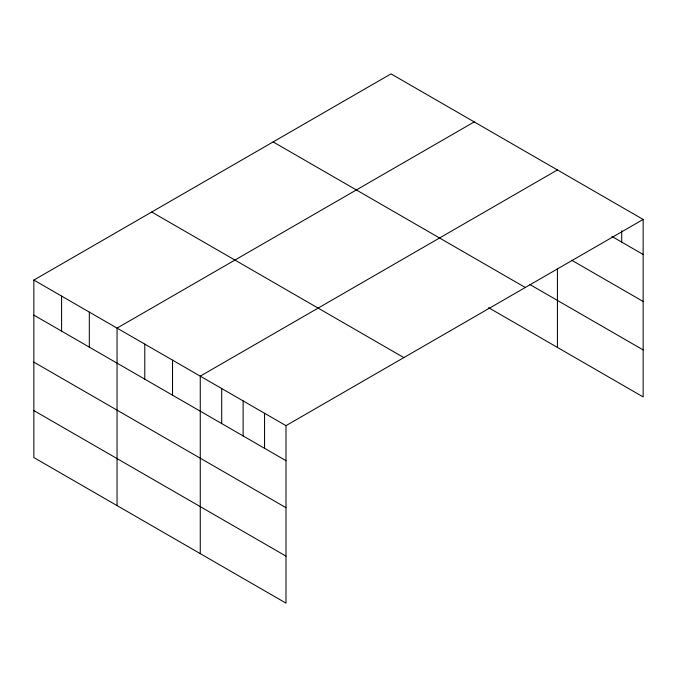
<?xml version="1.0" encoding="UTF-8"?>
<svg xmlns="http://www.w3.org/2000/svg" width="677" height="677" viewBox="0 0 677 677"><rect width="100%" height="100%" fill="white"/><g stroke="black" fill="none" stroke-linecap="round" stroke-linejoin="round"><path stroke-width="1.02" d="M643.15 219.441L285.99 425.647L285.99 603.131L33.85 457.559L33.85 280.075L391.01 73.869L643.15 219.441L643.15 396.925L488.532 307.654M474.222 121.911L117.053 328.117L117.053 505.601M557.425 169.944L200.265 376.15L200.265 553.634M611.898 236.434L643.15 254.476M571.71 260.239L643.15 301.485M529.685 284.408L643.15 349.916M273.153 141.916L525.284 287.488M151.716 212.028L403.847 357.6M33.85 280.075L285.99 425.647M33.85 315.11L285.99 460.682M33.85 362.119L285.99 507.691M33.85 410.55L285.99 556.122M621.714 230.772L621.714 242.104M557.425 268.837L557.425 347.428M264.555 413.275L264.555 448.309M243.128 400.894L243.128 435.937M221.692 388.522L221.692 423.565M172.525 360.139L172.525 395.173M144.793 344.128L144.793 379.162M89.322 312.097L89.322 347.14M61.582 296.086L61.582 331.129"/></g></svg>
